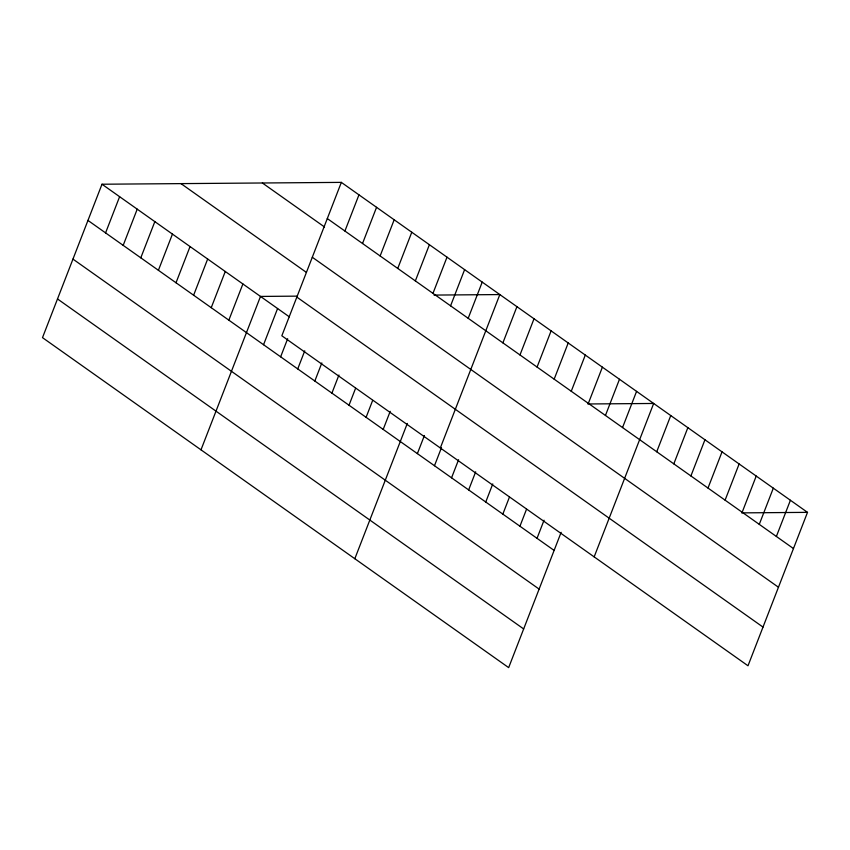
<?xml version="1.0" encoding="UTF-8"?>
<svg xmlns="http://www.w3.org/2000/svg" width="850" height="850" viewBox="0 0 850 850"><rect width="100%" height="100%" fill="white"/><g stroke="black" fill="none" stroke-linecap="round" stroke-linejoin="round"><path stroke-width="1.27" d="M341.339 182.378L281.839 335.782L748 665.773L807.5 512.359L341.339 182.378L102 184.227L42.5 337.641L508.661 667.622L561.138 532.323M105.57 232.9L119.616 196.701M123.186 245.363L137.222 209.164M140.792 257.826L154.838 221.627M158.408 270.289L172.444 234.101M176.014 282.763L190.049 246.564M193.619 295.226L207.666 259.027M211.236 307.689L225.271 271.49M228.841 320.163L242.887 283.964M200.993 449.831L260.493 296.427L297.351 296.14M263.553 344.728L277.589 308.529M280.638 356.819L287.661 338.725M344.909 231.041L358.955 194.841M297.734 368.921L304.757 350.827M362.525 243.504L376.561 207.304M314.829 381.023L321.842 362.929M380.131 255.967L394.177 219.778M331.914 393.125L338.938 375.02M397.747 268.441L411.783 232.241M349.01 405.227L355.566 388.333M415.353 280.904L429.399 244.704M366.106 417.318L372.651 400.435M432.969 293.367L447.004 257.168M383.191 429.42L390.214 411.326M450.574 305.841L464.61 269.641M354.822 558.726L407.309 423.428M468.18 318.304L482.226 282.104M417.382 453.624L424.405 435.519M440.332 447.971L499.832 294.567L434.021 295.078M434.478 465.726L441.49 447.621M502.892 342.869L516.928 306.669M451.562 477.817L458.586 459.723M519.977 354.971L534.023 318.771M468.658 489.919L475.681 471.824M537.072 367.072L551.108 330.873M485.754 502.021L492.766 483.926M554.168 379.164L568.204 342.964M502.839 514.122L509.394 497.229M571.253 391.266L585.299 355.066M519.934 526.224L526.49 509.331M588.349 403.368L602.395 367.168M537.03 538.316L544.043 520.221M605.444 415.469L619.48 379.27M622.54 427.561L636.576 391.372M594.161 556.878L653.671 403.463L587.849 403.973M656.721 451.764L670.756 415.565M673.816 463.866L687.852 427.667M690.901 475.968L704.947 439.769M707.997 488.059L722.032 451.871M725.093 500.161L739.128 463.962M742.178 512.263L756.224 476.064M759.273 524.365L773.319 488.166M776.369 536.467L790.404 500.267M741.678 512.879L807.5 512.359M327.303 218.567L793.464 548.558M262.363 182.984L324.519 226.982M312.301 257.252L778.462 587.244M180.986 183.621L306.329 272.351M296.841 297.096L763.003 627.088M102 184.227L289.34 316.848M87.964 220.426L554.115 550.418M72.962 259.112L539.112 589.093M57.502 298.956L523.664 628.947"/></g></svg>
